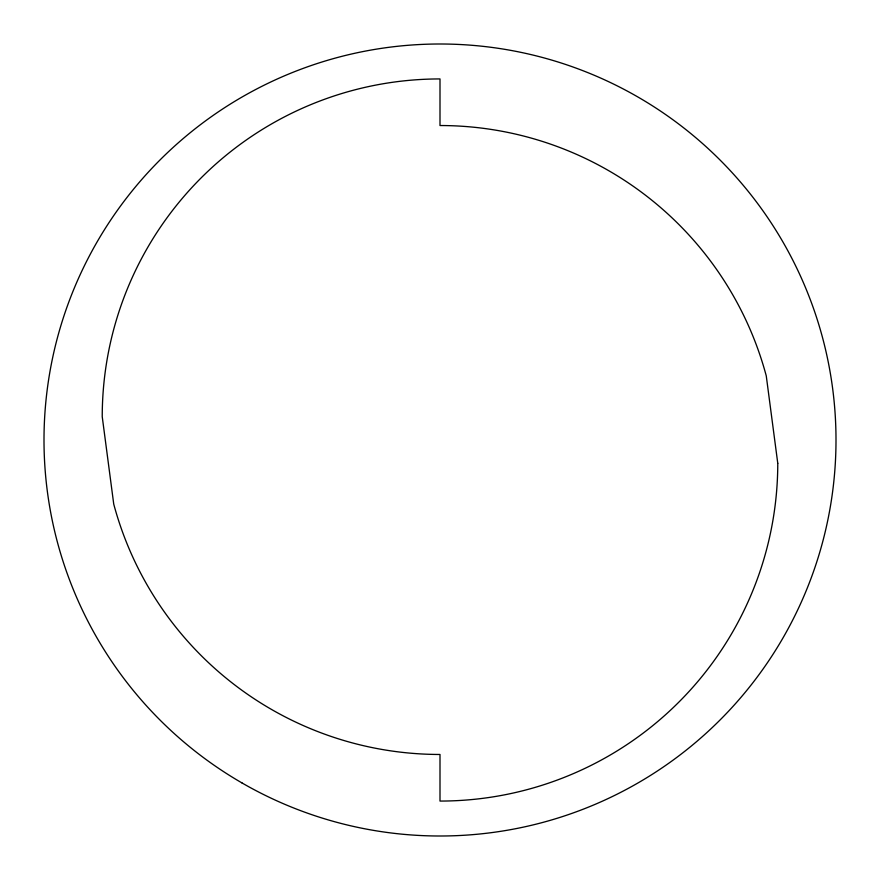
<?xml version="1.0" encoding="UTF-8"?>
<svg xmlns="http://www.w3.org/2000/svg" width="880" height="880" viewBox="0 0 880 880"><rect width="100%" height="100%" fill="white"/><g stroke="black" fill="none" stroke-linecap="round" stroke-linejoin="round"><path stroke-width="1.32" d="M777.766 463.298L766.26 375.87A337.766 337.766 0 0 0 440 125.532L440 78.936A337.766 337.766 0 0 0 102.234 416.702L113.74 504.13A337.766 337.766 0 0 0 440 754.468L440 801.064A337.766 337.766 0 0 0 777.766 463.298M242 782.947A396 396 0 0 0 836 440A396 396 0 0 0 242 97.053A396 396 0 0 0 242 782.947"/></g></svg>
